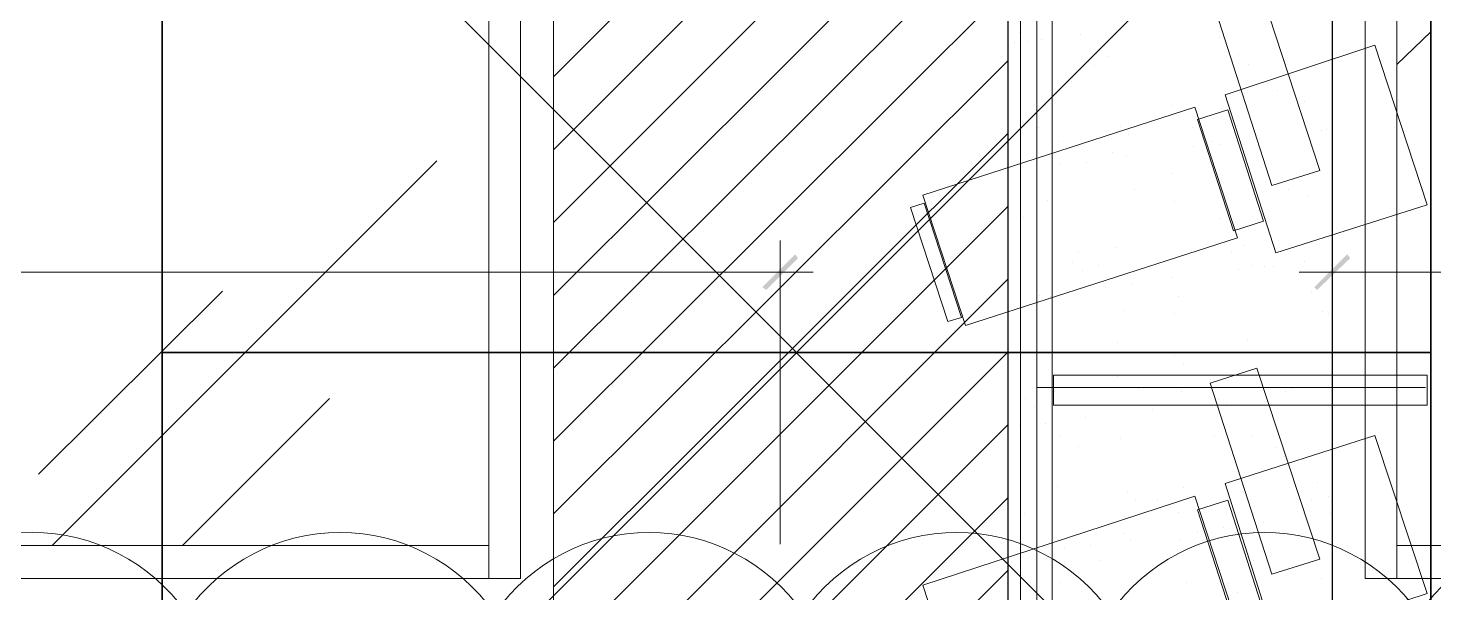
# Model space of a CAD drawing. Header units: millimetres. Extents: x -356862 to 418287, y 0 to 839748.
# Drawn here: x 380869 to 383084, y 773730 to 774620 of the extents above; entities that cross this region are included whole.
import ezdxf

# ---------------------------------------------------------------- set-up
doc = ezdxf.new("R2010")
doc.units = ezdxf.units.MM
doc.layers.add('PDF _Геометрия', color=7, linetype='Continuous', true_color=0xbababa)
doc.layers.add('PDF _Сплошная заливка', color=7, linetype='Continuous', true_color=0xf50000)

msp = doc.modelspace()

# ---------------------------------------------------------------- linework, layer by layer
at = {"color": 1, "lineweight": 35}
for points in [[(381079.7093, 774109.0199), (383079.7093, 774109.0199), (383079.7093, 775109.0199), (381079.7093, 775109.0199)], [(381079.7093, 773109.0199), (383079.7093, 773109.0199), (383079.7093, 774109.0199), (381079.7093, 774109.0199)]]:
    msp.add_lwpolyline(points, close=True, dxfattribs=at)
for points in [[(381079.7093, 773109.0199), (383079.7093, 775109.0199)], [(381079.7093, 775109.0199), (383079.7093, 773109.0199)]]:
    msp.add_lwpolyline(points, dxfattribs=at)
at = {"layer": 'PDF _Геометрия', "color": 171, "lineweight": 20, "true_color": 0x7f7fff}
msp.add_lwpolyline([(379139.9154, 773701.2181), (379856.5134, 773701.2181), (379856.5134, 776463.6924), (381696.7196, 776463.6924), (381696.7196, 773701.2181), (382413.3175, 773701.2181), (382413.3175, 777056.8882), (379139.9154, 777056.8882)], close=True, dxfattribs=at)
at = {"layer": 'PDF _Геометрия', "color": 7, "lineweight": 5}
msp.add_lwpolyline([(379856.5134, 773701.2181), (379856.5134, 776463.6924), (381696.7196, 776463.6924), (381696.7196, 773701.2181)], close=True, dxfattribs=at)
at = {"layer": 'PDF _Геометрия', "color": 7, "lineweight": 9}
for points in [[(382413.3175, 770172.3522), (382413.3175, 776463.6924)], [(382924.2453, 776463.6924), (382924.2453, 770326.0635)]]:
    msp.add_lwpolyline(points, dxfattribs=at)
at = {"layer": 'PDF _Геометрия', "color": 24, "lineweight": 18, "true_color": 0xa12502}
msp.add_lwpolyline([(382413.3175, 776463.6924), (382924.2453, 776463.6924), (382924.2453, 770326.0635), (382770.534, 770326.0635), (382770.534, 770172.3522), (382413.3175, 770172.3522)], close=True, dxfattribs=at)
at = {"layer": 'PDF _Геометрия', "color": 8, "lineweight": 25, "true_color": 0x767676}
msp.add_lwpolyline([(382413.3175, 776463.6924), (382924.2453, 776463.6924), (382924.2453, 770326.0635), (382770.534, 770326.0635), (382770.534, 770172.3522), (382413.3175, 770172.3522)], close=True, dxfattribs=at)
at = {"layer": 'PDF _Геометрия', "color": 252, "lineweight": 5, "true_color": 0x989898}
for points in [[(383025.9979, 776387.9192), (383025.9979, 773753.1769), (382976.2041, 773753.1769), (382976.2041, 776387.9192)], [(382458.7814, 772679.3625), (382458.7814, 774852.9707)], [(383071.4618, 774054.1047), (382458.7814, 774054.1047)]]:
    msp.add_lwpolyline(points, dxfattribs=at)
for points in [[(381644.7608, 775082.4553), (381644.7608, 773753.1769), (381594.967, 773753.1769), (381594.967, 775082.4553), (381594.967, 776361.9398), (381644.7608, 776361.9398)], [(382482.5959, 774736.0635), (382432.802, 774736.0635), (382432.802, 772765.9604), (382482.5959, 772765.9604)], [(382805.1732, 774699.2594), (382731.5649, 774675.445), (382828.9876, 774372.3522), (382904.7608, 774396.1666)], [(382991.3587, 774593.1769), (382755.3794, 774515.2388), (382835.4824, 774266.2697), (383073.6268, 774342.0429)], [(382707.7505, 774495.7542), (382279.0907, 774357.1975), (382346.2041, 774151.5274), (382774.8639, 774290.0841)], [(382712.0804, 774476.2697), (382759.7093, 774491.4243), (382815.9979, 774316.0635), (382768.369, 774300.9089)], [(382259.6062, 774337.713), (382281.2556, 774344.2078), (382339.7093, 774164.5171), (382318.0598, 774158.0223)], [(382805.1732, 774084.414), (382731.5649, 774060.5996), (382828.9876, 773759.6718), (382904.7608, 773783.4862)], [(383073.6268, 774025.9604), (382484.7608, 774025.9604), (382484.7608, 774073.5893), (383073.6268, 774073.5893)], [(382991.3587, 773978.3315), (382755.3794, 773902.5584), (382835.4824, 773651.4243), (383073.6268, 773729.3625)], [(382707.7505, 773883.0738), (382279.0907, 773742.3522), (382346.2041, 773536.6821), (382774.8639, 773677.4037)], [(382712.0804, 773861.4243), (382759.7093, 773876.579), (382815.9979, 773701.2181), (382768.369, 773686.0635)], [(380802.5959, 773753.1769), (380802.5959, 773805.1357), (381594.967, 773805.1357), (381594.967, 773753.1769)], [(383025.9979, 773753.1769), (383025.9979, 773805.1357), (384662.6989, 773805.1357), (384662.6989, 773753.1769)]]:
    msp.add_lwpolyline(points, close=True, dxfattribs=at)
at = {"layer": 'PDF _Геометрия', "color": 171, "lineweight": 20, "true_color": 0x7f7fff}
for points in [[(381696.7196, 774543.3831), (382413.3175, 775259.981)], [(381696.7196, 774428.6408), (382413.3175, 775145.2388)], [(381696.7196, 774313.8986), (382413.3175, 775030.4965)], [(381696.7196, 774199.1563), (382413.3175, 774913.5893)], [(381696.7196, 774084.414), (382413.3175, 774798.847)], [(381696.7196, 773969.6718), (382413.3175, 774684.1047)], [(381696.7196, 773854.9295), (382413.3175, 774569.3625)], [(381696.7196, 773740.1872), (382413.3175, 774454.6202)], [(381774.6577, 773701.2181), (382413.3175, 774339.8779)], [(381889.4, 773701.2181), (382413.3175, 774225.1357)], [(382004.1422, 773701.2181), (382413.3175, 774110.3934)], [(382118.8845, 773701.2181), (382413.3175, 773995.6511)], [(382233.6268, 773701.2181), (382413.3175, 773880.9089)], [(382348.369, 773701.2181), (382413.3175, 773766.1666)]]:
    msp.add_lwpolyline(points, dxfattribs=at)
at = {"layer": 'PDF _Геометрия', "color": 24, "lineweight": 18, "true_color": 0xa12502}
for points in [[(382430.6371, 774612.6614), (382430.6371, 774612.6614)], [(382528.0598, 774610.4965), (382528.0598, 774610.4965)], [(382424.1422, 774597.5068), (382424.1422, 774597.5068)], [(382443.6268, 774599.6718), (382443.6268, 774599.6718)], [(382465.2763, 774601.8367), (382465.2763, 774601.8367)], [(382746.7196, 774606.1666), (382746.7196, 774606.1666)], [(382571.3587, 774575.8573), (382571.3587, 774575.8573)], [(382777.0288, 774578.0223), (382777.0288, 774578.0223)], [(382549.7093, 774560.7027), (382549.7093, 774560.7027)], [(382792.1835, 774562.8676), (382792.1835, 774562.8676)], [(382512.9051, 774536.8882), (382512.9051, 774536.8882)], [(382824.6577, 774534.7233), (382824.6577, 774534.7233)], [(382837.6474, 774521.7336), (382837.6474, 774521.7336)], [(382471.7711, 774497.9192), (382471.7711, 774497.9192)], [(382670.9464, 774497.9192), (382670.9464, 774497.9192)], [(382880.9464, 774504.414), (382880.9464, 774504.414)], [(382460.9464, 774463.28), (382460.9464, 774463.28)], [(382590.8433, 774465.445), (382590.8433, 774465.445)], [(382703.4206, 774463.28), (382703.4206, 774463.28)], [(382906.9257, 774458.9501), (382906.9257, 774458.9501)], [(382915.5855, 774461.1151), (382915.5855, 774461.1151)], [(382493.4206, 774441.6305), (382493.4206, 774441.6305)], [(382603.833, 774452.4553), (382603.833, 774452.4553)], [(382705.5855, 774432.9707), (382705.5855, 774432.9707)], [(382735.8948, 774441.6305), (382735.8948, 774441.6305)], [(382746.7196, 774437.3006), (382746.7196, 774437.3006)], [(382809.5031, 774445.9604), (382809.5031, 774445.9604)], [(382536.7196, 774409.1563), (382536.7196, 774409.1563)], [(382577.8536, 774424.3109), (382577.8536, 774424.3109)], [(382599.5031, 774417.8161), (382599.5031, 774417.8161)], [(382781.3587, 774428.6408), (382781.3587, 774428.6408)], [(382495.5855, 774404.8264), (382495.5855, 774404.8264)], [(382673.1113, 774391.8367), (382673.1113, 774391.8367)], [(382612.4928, 774365.8573), (382612.4928, 774365.8573)], [(382854.967, 774365.8573), (382854.967, 774365.8573)], [(382476.101, 774348.5377), (382476.101, 774348.5377)], [(382675.2763, 774346.3728), (382675.2763, 774346.3728)], [(382885.2763, 774355.0326), (382885.2763, 774355.0326)], [(382437.1319, 774322.5584), (382437.1319, 774322.5584)], [(382748.8845, 774320.3934), (382748.8845, 774320.3934)], [(382764.0391, 774307.4037), (382764.0391, 774307.4037)], [(382785.6886, 774277.0944), (382785.6886, 774277.0944)], [(382523.7299, 774268.4346), (382523.7299, 774268.4346)], [(382582.1835, 774274.9295), (382582.1835, 774274.9295)], [(382766.2041, 774268.4346), (382766.2041, 774268.4346)], [(382515.0701, 774251.1151), (382515.0701, 774251.1151)], [(382530.2247, 774238.1254), (382530.2247, 774238.1254)], [(382556.2041, 774246.7852), (382556.2041, 774246.7852)], [(382777.0288, 774240.2903), (382777.0288, 774240.2903)], [(382798.6783, 774246.7852), (382798.6783, 774246.7852)], [(382818.1629, 774244.6202), (382818.1629, 774244.6202)], [(382831.1526, 774244.6202), (382831.1526, 774244.6202)], [(382880.9464, 774253.28), (382880.9464, 774253.28)], [(382567.0288, 774212.146), (382567.0288, 774212.146)], [(382608.1629, 774218.6408), (382608.1629, 774218.6408)], [(382670.9464, 774227.3006), (382670.9464, 774227.3006)], [(382463.1113, 774199.1563), (382463.1113, 774199.1563)], [(382480.4309, 774196.9913), (382480.4309, 774196.9913)], [(382681.7711, 774196.9913), (382681.7711, 774196.9913)], [(382891.7711, 774203.4862), (382891.7711, 774203.4862)], [(382432.802, 774171.012), (382432.802, 774171.012)], [(382597.3381, 774175.3419), (382597.3381, 774175.3419)], [(382675.2763, 774171.012), (382675.2763, 774171.012)], [(382909.0907, 774173.1769), (382909.0907, 774173.1769)], [(382917.7505, 774171.012), (382917.7505, 774171.012)], [(382924.2453, 774160.1872), (382924.2453, 774160.1872)], [(382586.5134, 774125.548), (382586.5134, 774125.548)], [(382790.0185, 774127.713), (382790.0185, 774127.713)], [(382675.2763, 774103.8986), (382675.2763, 774103.8986)], [(382690.4309, 774090.9089), (382690.4309, 774090.9089)], [(382586.5134, 774071.4243), (382586.5134, 774071.4243)], [(382828.9876, 774073.5893), (382828.9876, 774073.5893)], [(382889.6062, 774054.1047), (382889.6062, 774054.1047)], [(382896.101, 774054.1047), (382896.101, 774054.1047)], [(382441.4618, 774036.7852), (382441.4618, 774036.7852)], [(382486.9257, 774047.6099), (382486.9257, 774047.6099)], [(382618.9876, 774051.9398), (382618.9876, 774051.9398)], [(382686.101, 774047.6099), (382686.101, 774047.6099)], [(382744.5546, 774034.6202), (382744.5546, 774034.6202)], [(382850.6371, 774047.6099), (382850.6371, 774047.6099)], [(382861.4618, 774051.9398), (382861.4618, 774051.9398)], [(382454.4515, 774023.7955), (382454.4515, 774023.7955)], [(382640.6371, 774019.4656), (382640.6371, 774019.4656)], [(382679.6062, 774025.9604), (382679.6062, 774025.9604)], [(382757.5443, 774030.2903), (382757.5443, 774030.2903)], [(382430.6371, 773993.4862), (382430.6371, 773993.4862)], [(382471.7711, 773997.8161), (382471.7711, 773997.8161)], [(382534.5546, 774006.4759), (382534.5546, 774006.4759)], [(382495.5855, 773976.1666), (382495.5855, 773976.1666)], [(382590.8433, 773974.0017), (382590.8433, 773974.0017)], [(382738.0598, 773976.1666), (382738.0598, 773976.1666)], [(382796.5134, 773976.1666), (382796.5134, 773976.1666)], [(382523.7299, 773961.012), (382523.7299, 773961.012)], [(382835.4824, 773958.847), (382835.4824, 773958.847)], [(382848.4721, 773945.8573), (382848.4721, 773945.8573)], [(382900.4309, 773904.7233), (382900.4309, 773904.7233)], [(382491.2556, 773898.2285), (382491.2556, 773898.2285)], [(382601.668, 773889.5687), (382601.668, 773889.5687)], [(382690.4309, 773896.0635), (382690.4309, 773896.0635)], [(382917.7505, 773883.0738), (382917.7505, 773883.0738)], [(382439.2969, 773854.9295), (382439.2969, 773854.9295)], [(382614.6577, 773876.579), (382614.6577, 773876.579)], [(382649.2969, 773876.579), (382649.2969, 773876.579)], [(382681.7711, 773857.0944), (382681.7711, 773857.0944)], [(382891.7711, 773876.579), (382891.7711, 773876.579)], [(382922.0804, 773854.9295), (382922.0804, 773854.9295)], [(382753.2144, 773833.28), (382753.2144, 773833.28)], [(382815.9979, 773841.9398), (382815.9979, 773841.9398)], [(382597.3381, 773824.6202), (382597.3381, 773824.6202)], [(382605.9979, 773813.7955), (382605.9979, 773813.7955)], [(382683.9361, 773813.7955), (382683.9361, 773813.7955)], [(382712.0804, 773826.7852), (382712.0804, 773826.7852)], [(382800.8433, 773826.7852), (382800.8433, 773826.7852)], [(382502.0804, 773800.8058), (382502.0804, 773800.8058)], [(382543.2144, 773805.1357), (382543.2144, 773805.1357)], [(382558.369, 773781.3212), (382558.369, 773781.3212)], [(382800.8433, 773781.3212), (382800.8433, 773781.3212)], [(382447.9567, 773746.6821), (382447.9567, 773746.6821)], [(382495.5855, 773746.6821), (382495.5855, 773746.6821)], [(382694.7608, 773746.6821), (382694.7608, 773746.6821)], [(382759.7093, 773744.5171), (382759.7093, 773744.5171)], [(382906.9257, 773753.1769), (382906.9257, 773753.1769)], [(382774.8639, 773731.5274), (382774.8639, 773731.5274)]]:
    msp.add_lwpolyline(points, dxfattribs=at)
at = {"layer": 'PDF _Геометрия', "color": 254, "lineweight": 5, "true_color": 0xdcdcdc}
for points in [[(383025.9979, 774562.8676), (383080.1216, 774614.8264)], [(380906.5134, 773805.1357), (381512.6989, 774411.3212)], [(380884.8639, 773917.713), (381174.967, 774205.6511)], [(381112.1835, 773805.1357), (381343.833, 774036.7852)]]:
    msp.add_lwpolyline(points, dxfattribs=at)
at = {"layer": 'PDF _Геометрия', "color": 7, "lineweight": 18}
for points in [[(382053.9361, 773807.3006), (382053.9361, 774285.7542)], [(382924.2453, 773116.6821), (382924.2453, 774285.7542)], [(379447.3381, 774235.9604), (382105.8948, 774235.9604)], [(382872.2866, 774235.9604), (385327.3381, 774235.9604)]]:
    msp.add_lwpolyline(points, dxfattribs=at)
at = {"layer": 'PDF _Геометрия', "color": 1, "lineweight": 20}
for centre in [(380875.3165, 773530.0529), (381360.2848, 773530.0529), (381847.418, 773530.0529), (382332.3863, 773530.0529), (382817.3546, 773530.0529), (383304.4878, 773530.0529)]:
    msp.add_arc(centre, 295.5154, 35.0024359, 144.9975641, dxfattribs=at)
at = {"layer": 'PDF _Сплошная заливка', "color": 7, "transparency": 33554559}
for points in [[(382025.7917, 774212.146), (382032.2866, 774207.8161), (382077.7505, 774264.1047)], [(382032.2866, 774207.8161), (382077.7505, 774264.1047), (382082.0804, 774257.6099)], [(382948.0598, 774264.1047), (382900.4309, 774207.8161), (382896.101, 774212.146)], [(382952.3897, 774257.6099), (382948.0598, 774264.1047), (382900.4309, 774207.8161)]]:
    msp.add_solid(points, dxfattribs=at)

doc.saveas('drawing.dxf')
